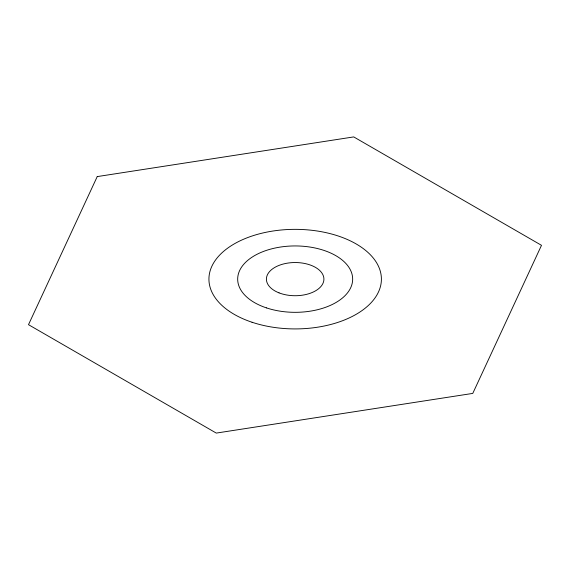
<?xml version="1.0" encoding="UTF-8"?>
<svg xmlns="http://www.w3.org/2000/svg" width="570" height="570" viewBox="0 0 570 570"><rect width="100%" height="100%" fill="white"/><g stroke="black" fill="none" stroke-linecap="round" stroke-linejoin="round"><path stroke-width="0.85" d="M97.228 176.593L28.5 324.679L216.272 433.086L472.772 393.407L541.5 245.321L353.728 136.914L97.228 176.593M252.047 322.25A86.241 49.789 0 0 0 381.401 279.129A86.241 49.789 0 0 0 252.047 236.016A86.241 49.789 0 0 0 252.047 322.25M279.051 292.873A28.749 16.594 0 0 0 323.838 280.319A28.749 16.594 0 0 0 282.606 264.202A28.749 16.594 0 0 0 279.051 292.873M266.418 307.878A57.492 33.195 0 0 0 352.659 279.129A57.492 33.195 0 0 0 266.418 250.387A57.492 33.195 0 0 0 266.418 307.878"/></g></svg>
